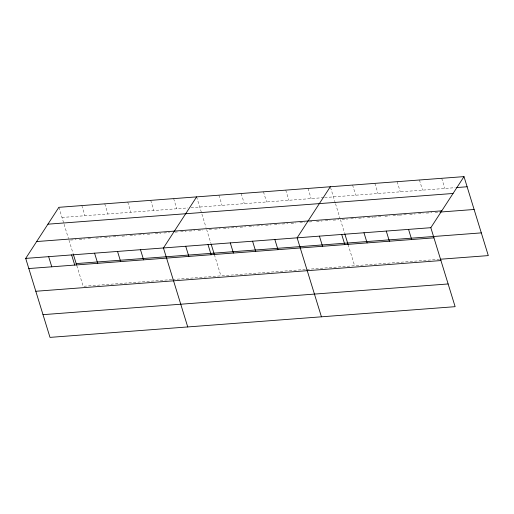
<?xml version="1.0" encoding="UTF-8"?>
<svg xmlns="http://www.w3.org/2000/svg" width="514" height="514" viewBox="0 0 514 514"><rect width="100%" height="100%" fill="white"/><g stroke="black" fill="none" stroke-linecap="round" stroke-linejoin="round"><path stroke-width="0.39" stroke-dasharray="2.57 1.93" d="M61.995 217.467L187.861 207.926M191.028 207.688L323.884 197.62M324.675 197.556L455.186 187.668M70.566 240.064L76.104 239.64M79.272 239.402L84.816 238.984M87.984 238.74L91.942 238.445M95.9 238.143L101.438 237.725M104.605 237.481L110.15 237.063M113.311 236.826L118.066 236.466M122.024 236.164L126.772 235.804M129.939 235.56L135.478 235.142M138.645 234.904L144.19 234.48M147.351 234.243L152.105 233.883M155.273 233.645L160.811 233.221M163.979 232.983L169.517 232.566M175.062 232.142L177.433 231.962M180.6 231.724L186.145 231.3M189.313 231.062L194.851 230.645M198.018 230.4L202.767 230.041M211.498 229.379L206.724 229.745L210.907 243.334M214.685 229.141L220.255 228.717M223.436 228.479L229.006 228.055M231.396 227.875L236.967 227.451M240.147 227.207L245.718 226.79M248.904 226.546L253.678 226.186M256.859 225.942L262.429 225.524M265.616 225.28L271.186 224.856M274.367 224.618L279.141 224.252M282.327 224.014L287.898 223.59M291.078 223.352L295.852 222.986M299.835 222.684L304.609 222.324M309.383 221.964L313.36 221.662M316.547 221.418L322.117 221.001M325.298 220.757L330.072 220.397M333.258 220.153L338.829 219.729M342.009 219.491L347.58 219.067M350.766 218.829L355.54 218.463M358.721 218.225L364.291 217.801M367.478 217.557L373.048 217.139M373.845 217.075L381.002 216.535M384.986 216.233L389.76 215.874M392.94 215.629L398.511 215.205M399.307 215.148L406.471 214.601M409.652 214.364L415.222 213.94M418.409 213.702L423.183 213.336M426.363 213.098L431.933 212.674M435.12 212.436L439.097 212.134M171.83 279.584L83.172 286.304L76.882 265.86M172.627 279.52L306.061 269.407M306.858 269.349L439.759 259.274M441.719 178.307L444.841 188.452M419.437 179.996L422.559 190.141M397.155 181.686L400.277 191.831M374.873 183.376L377.996 193.515M352.591 185.066L355.714 195.204M330.534 187.475L335.295 202.953M335.526 203.711L339.953 218.097M340.422 219.613L344.598 233.202M348.087 244.529L354.609 265.732M308.027 188.439L311.15 198.584M285.745 190.129L288.868 200.274M263.464 191.818L266.586 201.963M241.182 193.508L244.304 203.653M218.9 195.198L222.022 205.337M196.618 196.888L206.03 227.471M214.389 254.661L220.917 275.864M173.661 198.622L176.784 208.768M150.705 200.364L153.821 210.509M127.748 202.105L130.864 212.25M104.785 203.846L107.908 213.985M81.829 205.587L84.951 215.726M58.872 207.322L63.858 223.526M64.089 224.284L68.516 238.669M68.985 240.186L73.161 253.775"/><path stroke-width="0.77" d="M464.001 176.617L430.828 227.696L455.128 306.678L49.999 337.383L25.7 258.401L58.872 207.322L464.001 176.617L488.3 255.599L440.549 259.217M196.618 196.888L163.446 247.966L187.738 326.943M330.309 186.749L297.137 237.828L321.436 316.81M456.779 187.546L467.123 186.762M47.924 224.181L453.059 193.476M36.648 241.548L441.777 210.843M439.894 212.07L474.114 209.481M25.7 258.401L430.828 227.696M76.181 263.586L481.31 232.881M28.823 268.546L433.951 237.841M35.807 291.265L440.941 260.559M43.009 314.664L448.137 283.959M408.546 229.385L411.669 239.53M386.265 231.075L389.387 241.22M363.983 232.765L367.105 242.91M344.83 233.954L348.087 244.529M341.701 234.455L344.823 244.593M319.419 236.144L322.541 246.283M274.855 239.518L277.978 249.663M252.573 241.207L255.696 251.352M230.291 242.897L233.414 253.042M211.138 244.086L214.389 254.661M208.009 244.587L211.132 254.732M185.727 246.277L188.844 256.415M140.489 249.701L143.605 259.846M117.533 251.442L120.649 261.587M94.57 253.184L97.692 263.329M73.393 254.526L76.65 265.102M71.613 254.925L74.736 265.063M48.657 256.666L51.779 266.805"/></g></svg>
